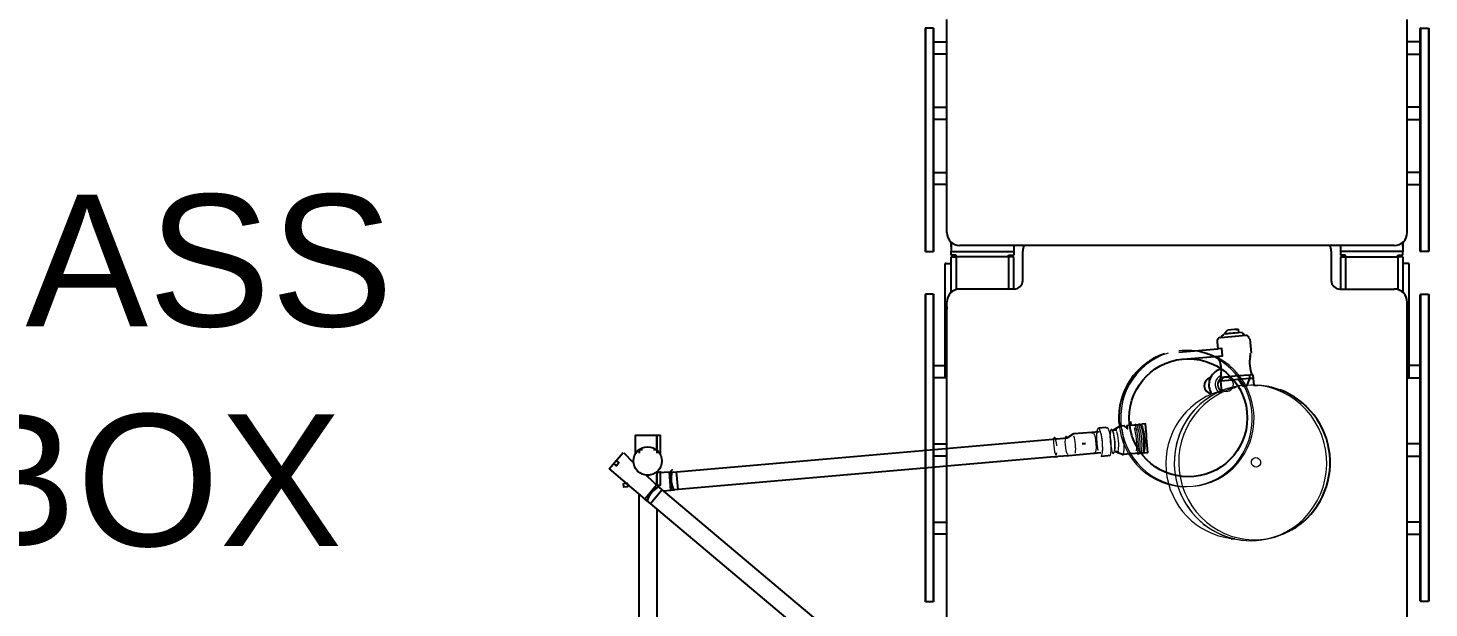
# Model space of a CAD drawing. Extents: x 3485972 to 3601240, y -625657 to -591207.
# Drawn here: x 3497231 to 3499360, y -609298 to -608418 of the extents above; entities that cross this region are included whole.
import ezdxf

# ---------------------------------------------------------------- set-up
doc = ezdxf.new("R2010")
doc.units = 0
doc.header["$LTSCALE"] = 6
doc.header["$MEASUREMENT"] = 0
doc.layers.add('medical equipment', color=171, linetype='CONTINUOUS', lineweight=25)
doc.layers.add('TEXT', color=250, linetype='CONTINUOUS')
doc.styles.add('ARIAL', font='arial.ttf')

msp = doc.modelspace()

# ---------------------------------------------------------------- linework, layer by layer
at = {"layer": 'medical equipment'}
for p, q in [((3498627, -608728), (3498627, -608404.6)), ((3499326.6, -608728), (3499326.6, -608404.6)), ((3498594.7, -608417.8), (3498594, -608418.4)), ((3498594, -608418.4), (3498594, -608756.4)), ((3498594.7, -608417.8), (3498594.7, -608757)), ((3498606.6, -608417.8), (3498594.7, -608417.8)), ((3498606.6, -608757), (3498606.6, -608417.8)), ((3498606.6, -608417.8), (3498607.2, -608418.4)), ((3498607.2, -608756.4), (3498607.2, -608418.4)), ((3499347.1, -608417.8), (3499346.4, -608418.4)), ((3499346.4, -608756.4), (3499346.4, -608418.4)), ((3499347.1, -608417.8), (3499359, -608417.8)), ((3499347.1, -608757), (3499347.1, -608417.8)), ((3499359, -608417.8), (3499359, -608757)), ((3499359, -608417.8), (3499359.6, -608418.4)), ((3499359.6, -608418.4), (3499359.6, -608756.4)), ((3498607.2, -608438.9), (3498627, -608438.9)), ((3498607.2, -608457.4), (3498607.2, -608438.9)), ((3499346.4, -608438.9), (3499326.6, -608438.9)), ((3499346.4, -608457.4), (3499346.4, -608438.9)), ((3498627, -608457.4), (3498607.2, -608457.4)), ((3499326.6, -608457.4), (3499346.4, -608457.4)), ((3498607.2, -608537.9), (3498627, -608537.9)), ((3498607.2, -608556.4), (3498607.2, -608537.9)), ((3499346.4, -608537.9), (3499326.6, -608537.9)), ((3499346.4, -608556.4), (3499346.4, -608537.9)), ((3498627, -608556.4), (3498607.2, -608556.4)), ((3499326.6, -608556.4), (3499346.4, -608556.4)), ((3498607.2, -608636.9), (3498627, -608636.9)), ((3498607.2, -608655.4), (3498607.2, -608636.9)), ((3499346.4, -608636.9), (3499326.6, -608636.9)), ((3499346.4, -608655.4), (3499346.4, -608636.9)), ((3498627, -608655.4), (3498607.2, -608655.4)), ((3499326.6, -608655.4), (3499346.4, -608655.4)), ((3498633.6, -608749.1), (3498633.6, -608742.7)), ((3498633.6, -608742.7), (3498633.6, -608757)), ((3498633.6, -608749.1), (3498633.6, -608757)), ((3499306.8, -608747.8), (3498646.8, -608747.8)), ((3498728.7, -608747.8), (3498728.7, -608757)), ((3499225, -608749.1), (3499225, -608757)), ((3499320, -608749.1), (3499320, -608742.7)), ((3499320, -608742.7), (3499320, -608757)), ((3499320, -608749.1), (3499320, -608757)), ((3498594.7, -608757), (3498594, -608756.4)), ((3498594.7, -608757), (3498606.6, -608757)), ((3498607.2, -608756.4), (3498606.6, -608757)), ((3498625.7, -608774.8), (3498633.6, -608774.8)), ((3498633.6, -608757), (3498728.7, -608757)), ((3498633.6, -608762.3), (3498633.6, -608757)), ((3498641.5, -608762.3), (3498633.6, -608762.3)), ((3498633.6, -608818.8), (3498633.6, -608764.9)), ((3498633.6, -608764.9), (3498637.6, -608764.9)), ((3498637.6, -608764.9), (3498641.5, -608764.9)), ((3498641.5, -608764.9), (3498641.5, -608762.3)), ((3498720.7, -608764.9), (3498641.5, -608764.9)), ((3498641.5, -608764.9), (3498641.5, -608814.5)), ((3498720.7, -608764.9), (3498720.7, -608762.3)), ((3498720.7, -608762.3), (3498728.7, -608762.3)), ((3498720.7, -608764.9), (3498720.7, -608813.8)), ((3498724.7, -608764.9), (3498720.7, -608764.9)), ((3498728.7, -608764.9), (3498724.7, -608764.9)), ((3498728.7, -608757), (3498728.7, -608762.3)), ((3498728.7, -608813.8), (3498728.7, -608764.9)), ((3498742.5, -608800.6), (3498742.5, -608756.3)), ((3499211.1, -608756.3), (3499211.1, -608800.6)), ((3499225, -608757), (3499225, -608762.3)), ((3499320, -608757), (3499225, -608757)), ((3499232.9, -608762.3), (3499225, -608762.3)), ((3499225, -608764.9), (3499225, -608813.8)), ((3499225, -608764.9), (3499228.9, -608764.9)), ((3499228.9, -608764.9), (3499232.9, -608764.9)), ((3499232.9, -608764.9), (3499232.9, -608762.3)), ((3499232.9, -608764.9), (3499232.9, -608813.8)), ((3499232.9, -608764.9), (3499312.1, -608764.9)), ((3499312.1, -608764.9), (3499312.1, -608762.3)), ((3499312.1, -608762.3), (3499320, -608762.3)), ((3499312.1, -608764.9), (3499312.1, -608814.5)), ((3499316.1, -608764.9), (3499312.1, -608764.9)), ((3499320, -608764.9), (3499316.1, -608764.9)), ((3499320, -608762.3), (3499320, -608757)), ((3499320, -608764.9), (3499320, -608818.8)), ((3499327.9, -608774.8), (3499320, -608774.8)), ((3499346.4, -608756.4), (3499347.1, -608757)), ((3499359, -608757), (3499347.1, -608757)), ((3499359, -608757), (3499359.6, -608756.4)), ((3498624.4, -608948.4), (3498624.4, -608776.2)), ((3499329.3, -608948.4), (3499329.3, -608776.2)), ((3498729.3, -608813.8), (3498646.8, -608813.8)), ((3499224.3, -608813.8), (3499306.8, -608813.8)), ((3498594.7, -608821.7), (3498594, -608822.4)), ((3498594, -608822.4), (3498594, -609287)), ((3498594.7, -608821.7), (3498594.7, -609287.7)), ((3498606.6, -608821.7), (3498594.7, -608821.7)), ((3498606.6, -609287.7), (3498606.6, -608821.7)), ((3498606.6, -608821.7), (3498607.2, -608822.4)), ((3498607.2, -609287), (3498607.2, -608822.4)), ((3498627, -609324.6), (3498627, -608833.6)), ((3499326.6, -609324.6), (3499326.6, -608833.6)), ((3499347.1, -608821.7), (3499346.4, -608822.4)), ((3499346.4, -609287), (3499346.4, -608822.4)), ((3499347.1, -609287.7), (3499347.1, -608821.7)), ((3499347.1, -608821.7), (3499359, -608821.7)), ((3499359, -608821.7), (3499359, -609287.7)), ((3499359, -608821.7), (3499359.6, -608822.4)), ((3499359.6, -608822.4), (3499359.6, -609287)), ((3498624.4, -608855.4), (3498627, -608855.4)), ((3498627, -608840.1), (3498627, -608844.3)), ((3499326.6, -608840.1), (3499326.6, -608844.3)), ((3499329.3, -608855.4), (3499326.6, -608855.4)), ((3498607.2, -608929.9), (3498624.4, -608929.9)), ((3499346.4, -608929.9), (3499329.3, -608929.9)), ((3498627, -608948.4), (3498607.2, -608948.4)), ((3498607.2, -608968.2), (3498607.2, -608949.7)), ((3499326.6, -608948.4), (3499346.4, -608948.4)), ((3499346.4, -608968.2), (3499346.4, -608949.7)), ((3498607.2, -609067.2), (3498607.2, -609048.7)), ((3498607.2, -609048.7), (3498627, -609048.7)), ((3499346.4, -609048.7), (3499326.6, -609048.7)), ((3499346.4, -609067.2), (3499346.4, -609048.7)), ((3498627, -609067.2), (3498607.2, -609067.2)), ((3499326.6, -609067.2), (3499346.4, -609067.2)), ((3498607.2, -609186), (3498607.2, -609167.5)), ((3498607.2, -609167.5), (3498627, -609167.5)), ((3499346.4, -609167.5), (3499326.6, -609167.5)), ((3499346.4, -609186), (3499346.4, -609167.5)), ((3498627, -609186), (3498607.2, -609186)), ((3499326.6, -609186), (3499346.4, -609186)), ((3498594.7, -609287.7), (3498594, -609287)), ((3498594.7, -609287.7), (3498606.6, -609287.7)), ((3498607.2, -609287), (3498606.6, -609287.7)), ((3499346.4, -609287), (3499347.1, -609287.7)), ((3499359, -609287.7), (3499347.1, -609287.7)), ((3499359, -609287.7), (3499359.6, -609287))]:
    msp.add_line(p, q, dxfattribs=at)
at = {"layer": 'medical equipment', "ltscale": 25.4, "flags": 128}
for points in [[(3499048.4, -608881.9), (3499053.3, -608876)], [(3499075.6, -608879.6), (3499048.4, -608881.9)], [(3499048.4, -608881.9), (3499070.1, -608880)], [(3499069.7, -608874.6), (3499053.3, -608876)], [(3499069.7, -608874.6), (3499070.1, -608880)], [(3499039.4, -608904.6), (3499038.4, -608893.7)], [(3499081.5, -608884.5), (3499043.4, -608887.8)], [(3499087.4, -608889.5), (3499089.3, -608911.2)], [(3498979.6, -608909.8), (3498985, -608909.3)], [(3498985, -608909.3), (3499039.4, -608904.6)], [(3498986, -608920.2), (3499045.8, -608915)], [(3499040.3, -608915.5), (3499045.8, -608915), (3499045.3, -608909.6), (3499044.8, -608904.1), (3499039.4, -608904.6)], [(3499070.3, -608945.7), (3499043.2, -608948.1)], [(3499086.7, -608944.3), (3499070.3, -608945.7)], [(3499070.8, -608951.2), (3499070.3, -608945.7)], [(3499092.1, -608943.9), (3499086.7, -608944.3)], [(3499086.7, -608944.3), (3499087.1, -608949.8)], [(3499092.1, -608943.9), (3499092.6, -608949.3)], [(3499043.6, -608953.5), (3499043.2, -608948.1)], [(3499070.8, -608951.2), (3499043.6, -608953.5)], [(3499070.8, -608951.2), (3499043.6, -608953.5)], [(3499045, -608969.9), (3499043.6, -608953.5)], [(3499087.1, -608949.8), (3499070.8, -608951.2)], [(3499087.1, -608949.8), (3499070.8, -608951.2)], [(3499077.2, -608961.6), (3499070.8, -608951.2)], [(3499082.6, -608961.1), (3499077.2, -608961.6)], [(3499082.6, -608961.1), (3499077.2, -608961.6)], [(3499087.1, -608949.8), (3499082.6, -608961.1)], [(3499092.6, -608949.3), (3499087.1, -608949.8)], [(3499092.6, -608949.3), (3499087.1, -608949.8)], [(3499092.6, -608949.3), (3499093.5, -608960.2)], [(3499093.5, -608960.2), (3499098.9, -608959.7)], [(3499039.6, -608970.3), (3499045, -608969.9)], [(3498820.2, -609033.2), (3498847.4, -609030.8)], [(3498847.4, -609030.8), (3498852.8, -609030.3)], [(3498852.8, -609030.3), (3498858.3, -609029.9)], [(3498857.8, -609024.4), (3498868.7, -609023.5)], [(3498880, -609028), (3498890.4, -609021.6)], [(3498880, -609028), (3498885.4, -609027.5)], [(3498890.4, -609021.6), (3498889.9, -609016.2)], [(3498890.4, -609021.6), (3498895.8, -609021.1), (3498901.8, -609026.1), (3498901.3, -609020.7), (3498906.7, -609020.2)], [(3498906.2, -609014.7), (3498906.7, -609020.2)], [(3498906.7, -609020.2), (3498923.3, -609018.7)], [(3498927.1, -609062.2), (3498932.5, -609061.8), (3498932, -609056.3), (3498931.6, -609050.9), (3498930.6, -609040), (3498930.2, -609034.6), (3498929.2, -609023.7), (3498928.7, -609018.3), (3498923.3, -609018.7)], [(3498154, -609062.7), (3498154, -609035.4), (3498186.7, -609035.4)], [(3498186.7, -609035.4), (3498186.7, -609057.3)], [(3498186.7, -609057.3), (3498186.7, -609035.4)], [(3498186.7, -609035.4), (3498192.2, -609035.4)], [(3498186.7, -609040.9), (3498186.7, -609062.7)], [(3498192.2, -609062.7), (3498192.2, -609035.4)], [(3498192.2, -609040.9), (3498192.2, -609035.4)], [(3498450.4, -609070.7), (3498788.1, -609041.4)], [(3498793.5, -609041), (3498788.1, -609041.4)], [(3498793.5, -609041), (3498809.8, -609039.5)], [(3498809.8, -609039.5), (3498820.2, -609033.2)], [(3498837.9, -609048.1), (3498832.5, -609048.5)], [(3498832.5, -609048.5), (3498837.9, -609048.1)], [(3498832.5, -609048.5), (3498837.9, -609048.1)], [(3498837.9, -609048.1), (3498832.5, -609048.5)], [(3498114.1, -609086.7), (3498135.1, -609061.7)], [(3498136.1, -609062.5), (3498151.1, -609077.3)], [(3498159.4, -609057.3), (3498159.4, -609062.7)], [(3498159.4, -609057.3), (3498164.9, -609057.3)], [(3498159.4, -609057.3), (3498159.4, -609062.7)], [(3498164.9, -609057.3), (3498159.4, -609057.3)], [(3498181.3, -609057.3), (3498186.7, -609057.3)], [(3498186.7, -609057.3), (3498181.3, -609057.3)], [(3498211, -609091.5), (3498450.4, -609070.7)], [(3498790.4, -609068.6), (3498452.8, -609097.9)], [(3498790.4, -609068.6), (3498795.9, -609068.1)], [(3498812.2, -609066.7), (3498795.9, -609068.1)], [(3498823, -609065.8), (3498812.2, -609066.7)], [(3498850.2, -609063.4), (3498823, -609065.8)], [(3498855.7, -609063), (3498850.2, -609063.4)], [(3498861.1, -609062.5), (3498855.7, -609063)], [(3498872.4, -609067), (3498861.6, -609067.9)], [(3498888.3, -609060.1), (3498882.8, -609060.6)], [(3498894.2, -609065.1), (3498882.8, -609060.6)], [(3498927.1, -609062.2), (3498894.2, -609065.1)], [(3498114.1, -609086.7), (3498168.4, -609132.4)], [(3498183.8, -609092.1), (3498211.4, -609091.4)], [(3498186.7, -609090), (3498186.7, -609111.7)], [(3498186.7, -609090), (3498186.7, -609111.8)], [(3498192.2, -609111.8), (3498192.2, -609090)], [(3498205.5, -609091.6), (3498207.9, -609119.1)], [(3498207.9, -609119.1), (3498205.5, -609091.9)], [(3498210.2, -609087.8), (3498206.3, -609091.6)], [(3498218.7, -609118.2), (3498216.4, -609091)], [(3498186.2, -609111.2), (3498168.4, -609132.4)], [(3498168.4, -609132.4), (3498185.9, -609111.5)], [(3498170.5, -609096.3), (3498190.4, -609115.3)], [(3498186.7, -609095.5), (3498186.7, -609111.8)], [(3498186.7, -609111.8), (3498186.7, -609095.5)], [(3498192.2, -609111.8), (3498186.7, -609111.8)], [(3498190.1, -609115), (3498374.1, -609269.6)], [(3498452.8, -609097.9), (3498218.7, -609118.2)], [(3498159.4, -609324.9), (3498159.4, -609124.9)], [(3498168.4, -609132.4), (3498172.5, -609135.9)], [(3498172.5, -609135.9), (3498168.4, -609132.4)], [(3498176.7, -609139.4), (3498172.5, -609135.9)], [(3498176.7, -609139.4), (3498194.3, -609118.5)], [(3498196.2, -609120.1), (3498207.9, -609119.1)], [(3498207.9, -609119.1), (3498213.3, -609118.6)], [(3498213.3, -609118.6), (3498207.9, -609119.1)], [(3498218.7, -609118.2), (3498213.3, -609118.6)], [(3498356.6, -609290.5), (3498176.7, -609139.4)], [(3498186.7, -609147.8), (3498186.7, -609324.9)], [(3499064.4, -609192.7), (3499058.9, -609193.2)], [(3498374.1, -609269.6), (3498633.6, -609487.7)], [(3498616, -609508.6), (3498356.6, -609290.5)]]:
    msp.add_lwpolyline(points, dxfattribs=at)
for points in [[(3498124.6, -609074.2), (3498128.8, -609077.7), (3498125.3, -609081.9), (3498121.1, -609078.4)], [(3498135.8, -609108.9), (3498141.2, -609108.5), (3498141.7, -609113.9), (3498136.3, -609114.4)]]:
    msp.add_lwpolyline(points, close=True, dxfattribs=at)
at = {"layer": 'medical equipment'}
msp.add_circle((3498993.9, -609009.2), 89.6, dxfattribs=at)
at = {"layer": 'medical equipment', "ltscale": 25.4}
msp.add_circle((3498172.6, -609074.7), 21.6, dxfattribs=at)
at = {"layer": 'medical equipment'}
for centre, radius, start, end in [((3498646.8, -608728), 19.8, 180, 270), ((3499306.8, -608728), 19.8, 270, 0), ((3498762.3, -608756.3), 19.8, 154.6371, 180), ((3499191.3, -608756.3), 19.8, 0, 25.3629), ((3498625.7, -608776.2), 1.32, 90, 180), ((3499327.9, -608776.2), 1.32, 0, 90), ((3498646.8, -608833.6), 19.8, 90, 180), ((3498729.3, -608800.6), 13.2, 270, 0), ((3499224.3, -608800.6), 13.2, 180, 270), ((3499306.8, -608833.6), 19.8, 0, 90)]:
    msp.add_arc(centre, radius, start, end, dxfattribs=at)
at = {"layer": 'medical equipment', "ltscale": 25.4}
for centre, radius, start, end in [((3499066.8, -608874.3), 0.962, 197.4763, 352.857), ((3499076, -608884.5), 3.34, 359.9878, 95.2199), ((3499042.5, -608892.3), 4.81, 78.3573, 199.763), ((3499047.2, -608887), 3.34, 77.3152, 191.9107), ((3499081.6, -608888.9), 4.81, 354.0782, 91.5004), ((3498991.1, -609009.5), 102.9, 108.7547, 183.7806), ((3499044.8, -608917.3), 4.99, 158.3007, 222.0454), ((3498999.4, -608937.5), 44.8, 346.4238, 21.8413), ((3499131.9, -608926), 44.8, 167.4673, 204.1402), ((3499083.6, -608913.9), 4.99, 335.888, 25.2127), ((3499049.4, -608958.8), 24.2, 108.4915, 211.1392), ((3499030.3, -608960.4), 12.2, 107.3103, 183.8803), ((3499030.3, -608960.4), 12.2, 183.8803, 262.0389), ((3499091.1, -609077.3), 118.4, 302.7066, 69.1698), ((3498246.6, -609101.1), 38.5, 164.8734, 207.7816), ((3498208.5, -609147), 38.5, 119.8734, 162.7816)]:
    msp.add_arc(centre, radius, start, end, dxfattribs=at)
at = {"layer": 'medical equipment', "lineweight": 0, "ltscale": 25.4}
for centre, major_axis, ratio, start_param, end_param in [((3498989.7, -609010.3), (-8.9, 103), 0.980271, 0.230394, 6.29723), ((3498992.5, -609010), (-8.9, 103), 0.980271, 0.2053, 6.270906), ((3499049.6, -608958.8), (-1.3, 15.2), 0.980271, 0.326597, 2.331781), ((3499049.6, -608958.8), (1.3, -15.2), 0.980271, 3.468189, 5.473374), ((3499088.5, -609077.5), (-10.2, 117.7), 0.980271, 0.011403, 3.270912), ((3499094.4, -609077), (-10.1, 116.9), 0.980271, 0.15715, 6.298216), ((3499088.5, -609077.5), (-10.2, 117.7), 0.980271, 6.246797, 12.435109), ((3499049.6, -608958.8), (1, -11.5), 0.980271, 3.608664, 5.797388), ((3499049.5, -608958.8), (0.9, -10.7), 0.980271, 3.597609, 5.808746), ((3499052.2, -608958.5), (-0.9, 10.6), 0.980271, 2.134795, 7.247659), ((3499094.4, -609077), (-10.1, 116.9), 0.980271, 5.851252, 6.298216), ((3499071.5, -609079), (-9.8, 113.5), 0.980271, 0.203012, 2.941681), ((3498850.8, -609047.4), (1.4, -16), 0.197657, 5.736217, 9.946524), ((3498859.2, -609046.7), (1.9, -21.6), 0.197657, 0.121689, 5.278921), ((3498859.2, -609046.7), (1.9, -21.6), 0.197657, 0.121689, 4.119483), ((3498872.3, -609045.5), (1.9, -21.6), 0.197657, 5.886742, 9.806079), ((3498878.9, -609045), (1.6, -18.2), 0.197657, 0.681311, 5.536434), ((3498878.5, -609045), (1.6, -18.2), 0.197657, 5.623519, 10.056784), ((3498878.9, -609045), (1.6, -18.2), 0.197657, 0.681311, 3.85973), ((3498878.9, -609045), (-1.5, 17.7), 0.197657, 3.822903, 5.629851), ((3498884.3, -609044.5), (1.6, -18.2), 0.197657, 0.688165, 2.481493), ((3498891.6, -609043.9), (-2, 22.8), 0.197657, 3.315252, 6.116725), ((3498910.7, -609042.2), (2, -22.8), 0.197657, 0.712828, 2.450047), ((3498913.2, -609042), (-2, 22.8), 0.197657, 3.412999, 6.022723), ((3498916, -609041.8), (-2, 22.8), 0.197657, 2.768303, 6.64205), ((3498918.8, -609041.5), (2, -22.8), 0.197657, 0.227142, 2.923739), ((3498921.6, -609041.3), (2, -22.8), 0.197657, 5.869689, 9.822625), ((3498923.5, -609041.1), (2, -22.8), 0.197657, 0.386782, 2.769657), ((3498923.5, -609041.1), (-2, 22.8), 0.197657, 3.528375, 5.911249), ((3498791.9, -609052.5), (-1.2, 13.4), 0.177636, 4.745311, 10.157295), ((3498791.9, -609052.5), (1.2, -13.4), 0.177636, 1.603719, 2.24314), ((3498809.5, -609051), (-1.2, 13.4), 0.197657, 5.762645, 9.814295), ((3498819.4, -609050.1), (1.4, -15.8), 0.197657, 0.635084, 2.53375), ((3498850.8, -609047.4), (1.5, -16.8), 0.197657, 1.043303, 2.136629), ((3498172.6, -609089.2), (-15.4, 0), 0.399104, 0.153398, 1.114218), ((3498180.4, -609085.6), (-10.9, -10.9), 0.399104, 0.153398, 1.114218), ((3498172.6, -609089.2), (-15.4, 0), 0.399104, 2.074318, 2.998244), ((3499094.4, -609077), (-10.1, 116.9), 0.980271, 2.979391, 3.609429)]:
    msp.add_ellipse(centre, major_axis=major_axis, ratio=ratio, start_param=start_param, end_param=end_param, dxfattribs=at)
msp.add_ellipse((3499096.8, -609076.8), major_axis=(0.62, -7.18), ratio=0.980271, dxfattribs=at)

# ---------------------------------------------------------------- texts
at = {"layer": 'TEXT', "linetype": 'Continuous', "insert": (3497413.5, -608938.5), "char_height": 200, "width": 1149.25, "attachment_point": 5, "style": 'ARIAL'}
msp.add_mtext('PASS BOX', dxfattribs=at)

doc.saveas('drawing.dxf')
